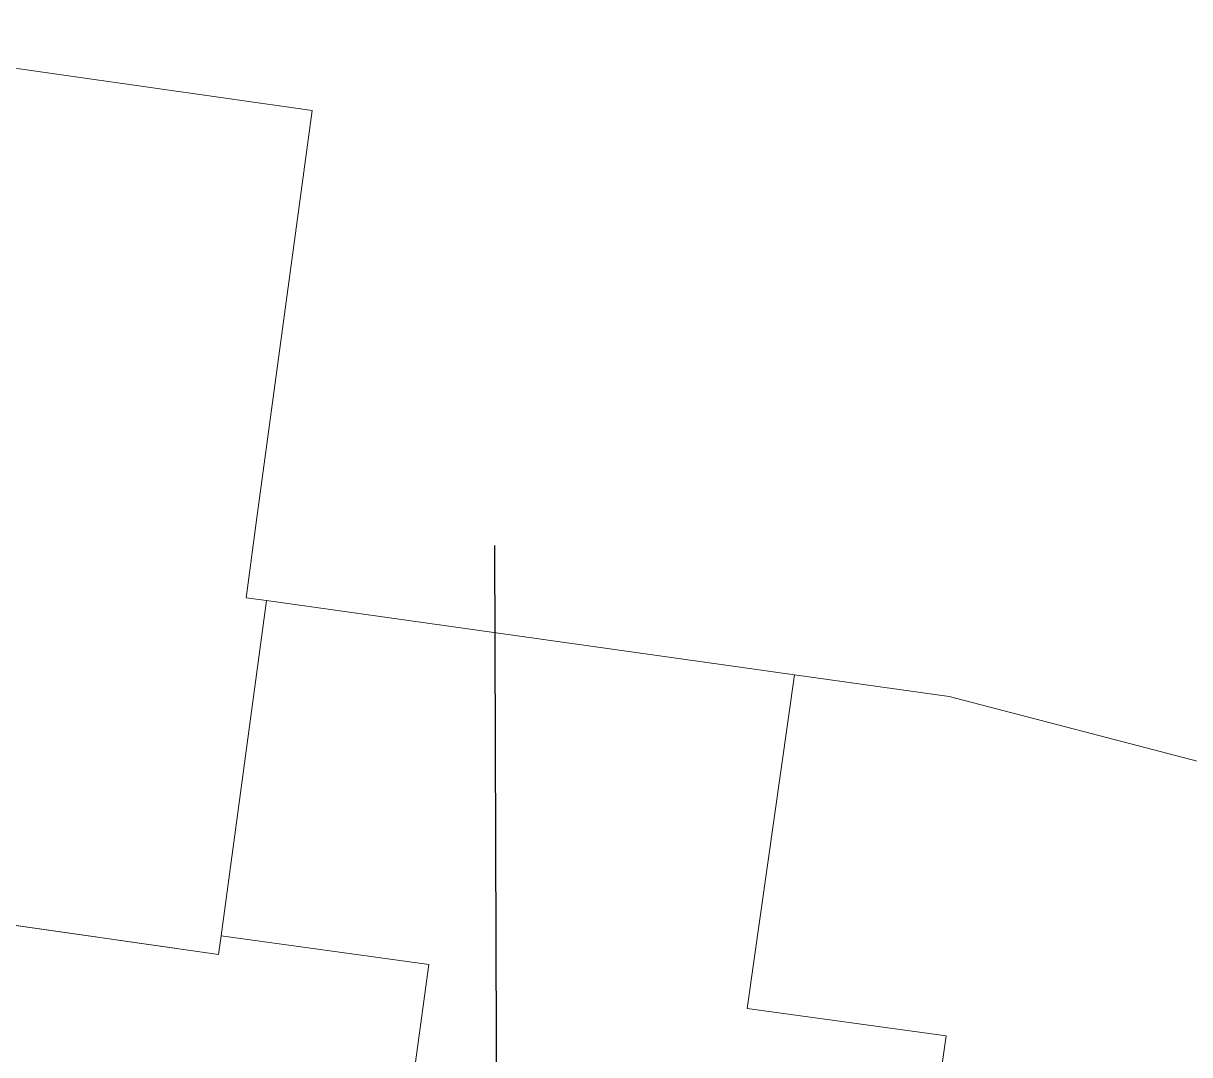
# Model space of a CAD drawing. Header units: metres. Extents: x 249687 to 257263, y 6187901 to 6192012.
# Drawn here: x 254642 to 255777, y 6190833 to 6191836 of the extents above; entities that cross this region are included whole.
import ezdxf

# ---------------------------------------------------------------- set-up
doc = ezdxf.new("R2010")
doc.units = ezdxf.units.M
doc.layers.add('Cadastre Land Parcels_SP_EXT', color=8, linetype='Continuous', lineweight=5)
doc.layers.add('Services_SP_EXT', color=7, linetype='Continuous')

msp = doc.modelspace()

# ---------------------------------------------------------------- linework, layer by layer
at = {"layer": 'Cadastre Land Parcels_SP_EXT', "linetype": 'Continuous'}
for points in [[(254834.134, 6190948.501), (254878.372, 6191274.58), (254858.422, 6191277.384), (254868.676, 6191352.804), (254922.784, 6191751.628), (254512.099, 6191809.975), (254325.415, 6191836.47), (254324.972, 6191833.295), (254321.83, 6191810.724), (254214.396, 6191038.959), (254211.61, 6191019.016), (254423.261, 6190988.711), (254831.67, 6190930.232), (254834.134, 6190948.501)], [(255392.084, 6191202.496), (254878.372, 6191274.58), (254834.134, 6190948.501), (255036.297, 6190920.518), (254992.768, 6190602.342), (255167.738, 6190579.412), (255101.694, 6190074.71), (255104.188, 6190074.332), (255422.559, 6190031.525), (255480.01, 6190433.096), (255494.774, 6190536.608), (255539.8, 6190850.935), (255345.955, 6190877.704), (255392.084, 6191202.496)], [(254834.134, 6190948.501), (254831.669, 6190930.232), (254211.61, 6191019.016), (254147.548, 6190558.974), (254128.685, 6190423.498), (254099.61, 6190214.371), (255100.401, 6190074.899), (255101.694, 6190074.71), (255167.738, 6190579.412), (254992.768, 6190602.342), (255036.297, 6190920.518), (254834.134, 6190948.501)]]:
    msp.add_lwpolyline(points, close=True, dxfattribs=at)
msp.add_lwpolyline([(255793.907, 6191115.796), (255542.54, 6191181.357), (255392.084, 6191202.496), (255345.955, 6190877.704), (255539.8, 6190850.935), (255494.774, 6190536.608), (255480.01, 6190433.096), (256112.346, 6190340.557)], dxfattribs=at)
at = {"layer": 'Services_SP_EXT'}
msp.add_lwpolyline([(255104.699, 6190076.263), (255100.498, 6191328.143)], dxfattribs=at)

doc.saveas('drawing.dxf')
